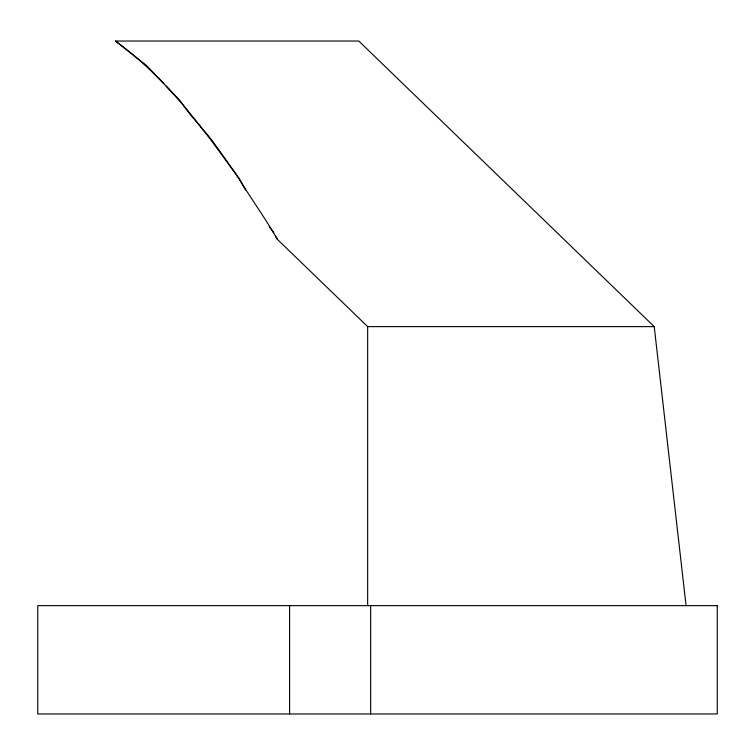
<?xml version="1.0" encoding="UTF-8"?>
<svg xmlns="http://www.w3.org/2000/svg" width="755" height="755" viewBox="0 0 755 755"><rect width="100%" height="100%" fill="white"/><g stroke="black" fill="none" stroke-linecap="round" stroke-linejoin="round"><path stroke-width="1.13" d="M654.226 326.622L367.657 326.622L277.378 239.354C265.496 218.582 251.415 199.141 238.92 178.68C203.246 128.35 165.892 77.567 115.421 41.034L358.785 41.034L654.226 326.622L686.068 605.642M115.421 41.034L146.074 65.166L163.816 83.597M166.232 86.108L180.058 100.67L190.26 114.571L211.73 139.911L238.92 178.095L245.583 190.062M269.195 226.727L273.744 232.672M275.452 235.994L277.378 239.354M370.648 605.642L370.648 713.966M367.657 326.622L367.657 605.642M289.609 605.642L289.609 713.966M717.25 605.642L37.75 605.642L37.75 713.966L717.25 713.966L717.25 605.642"/></g></svg>
